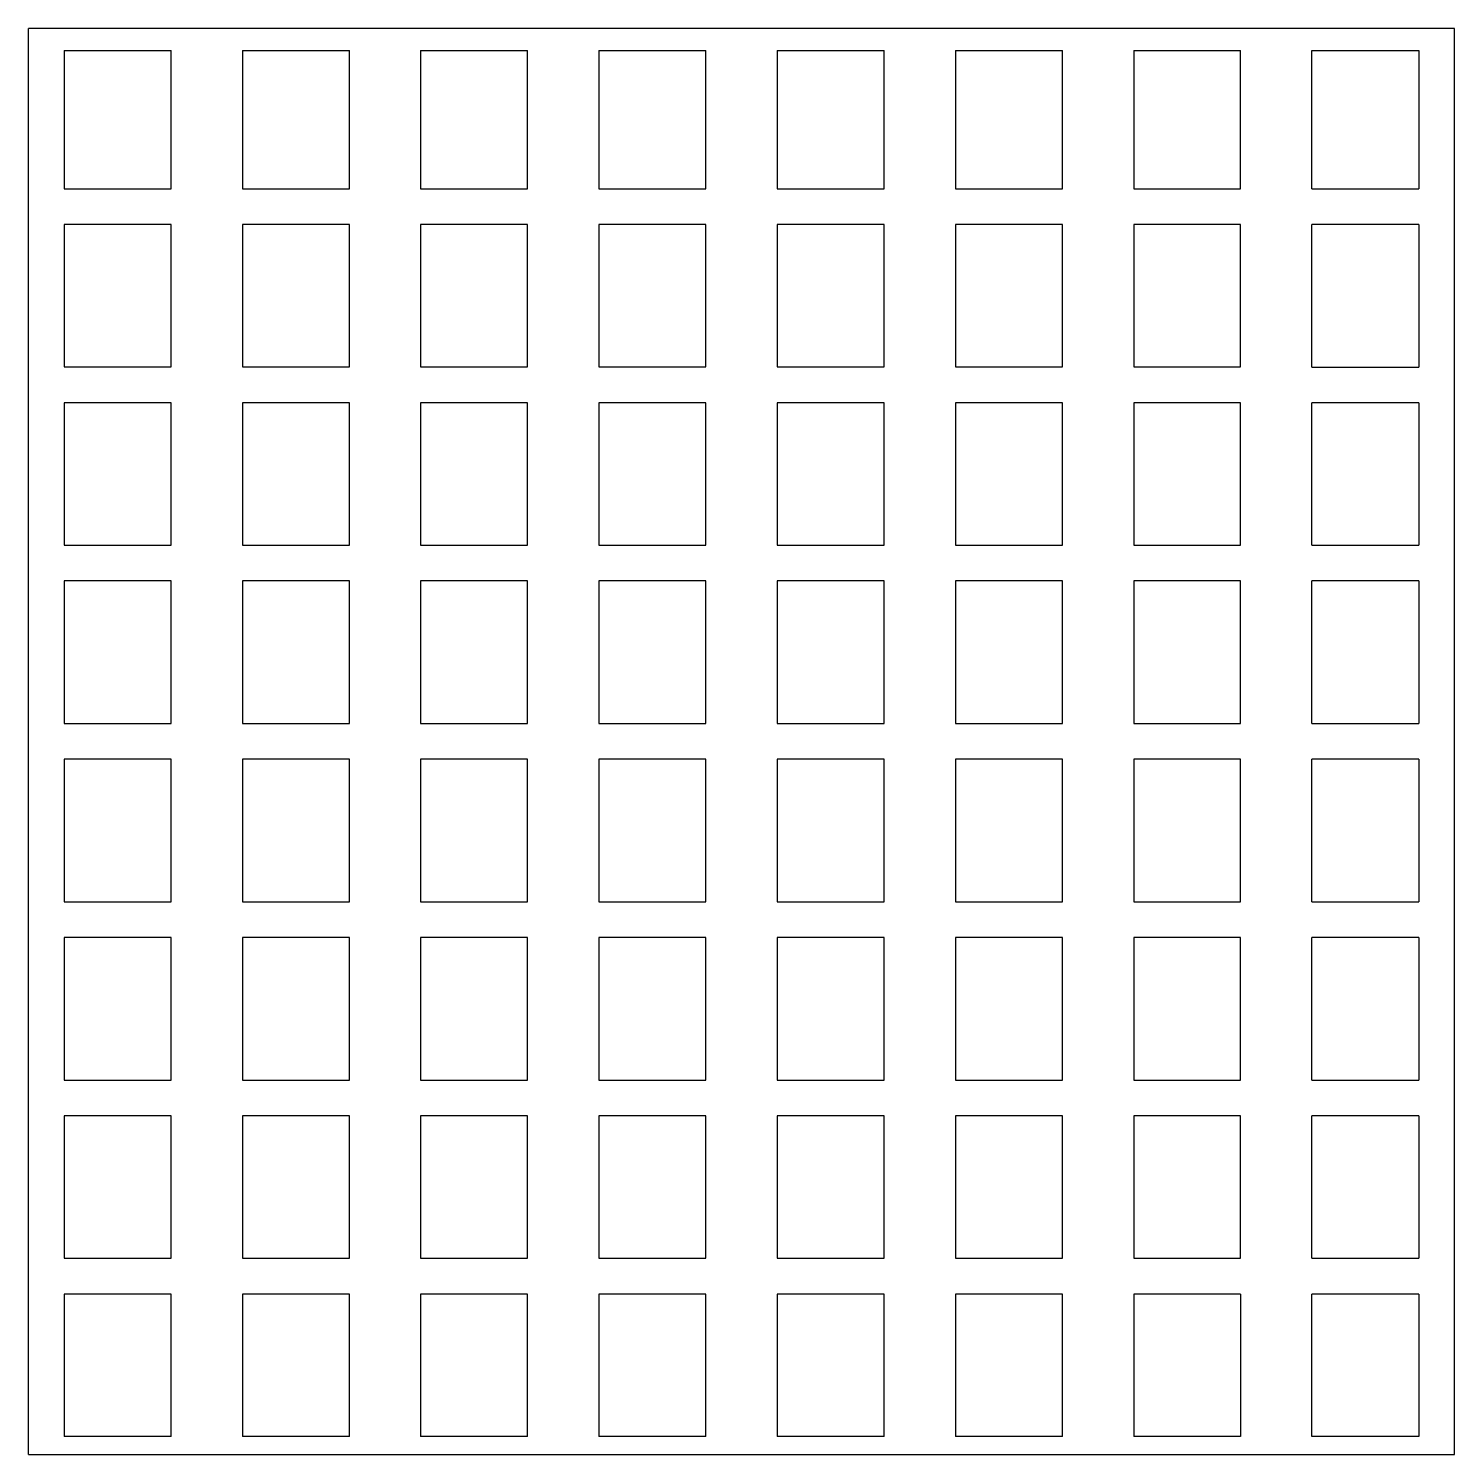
# Model space of a CAD drawing. Extents: x -4 to 4, y -4 to 4.
import ezdxf

# ---------------------------------------------------------------- set-up
doc = ezdxf.new("R2010")
doc.units = 0
doc.layers.get('0').update_dxf_attribs({"linetype": 'CONTINUOUS'})

msp = doc.modelspace()

# ---------------------------------------------------------------- linework, layer by layer
for p, q in [((4, 4), (-4, 4)), ((-4, -4), (-4, 4)), ((4, -4), (4, 4)), ((-3.7991, 3.8776), (-3.2, 3.8776)), ((-3.7991, 3.8776), (-3.7991, 3.1006)), ((-3.2, 3.1006), (-3.2, 3.8776)), ((-2.8, 3.8776), (-2.2, 3.8776)), ((-2.8, 3.8776), (-2.8, 3.1006)), ((-2.2, 3.1006), (-2.2, 3.8776)), ((-1.8, 3.8776), (-1.2, 3.8776)), ((-1.8, 3.8776), (-1.8, 3.1006)), ((-1.2, 3.1006), (-1.2, 3.8776)), ((-0.801, 3.8776), (-0.2, 3.8776)), ((-0.801, 3.8776), (-0.801, 3.1006)), ((-0.2, 3.1006), (-0.2, 3.8776)), ((0.2, 3.8776), (0.8, 3.8776)), ((0.2, 3.8776), (0.2, 3.1006)), ((0.8, 3.1006), (0.8, 3.8776)), ((1.2, 3.8776), (1.8, 3.8776)), ((1.2, 3.8776), (1.2, 3.1006)), ((1.8, 3.1006), (1.8, 3.8776)), ((2.2008, 3.8776), (2.8, 3.8776)), ((2.2008, 3.8776), (2.2008, 3.1006)), ((2.8, 3.1006), (2.8, 3.8776)), ((3.2, 3.1006), (3.2, 3.8776)), ((3.2, 3.8776), (3.8, 3.8776)), ((3.8, 3.8776), (3.8, 3.1006)), ((-3.7991, 3.1006), (-3.2, 3.1006)), ((-2.8, 3.1006), (-2.2, 3.1006)), ((-1.8, 3.1006), (-1.2, 3.1006)), ((-0.801, 3.1006), (-0.2, 3.1006)), ((0.2, 3.1006), (0.8, 3.1006)), ((1.2, 3.1006), (1.8, 3.1006)), ((2.2008, 3.1006), (2.8, 3.1006)), ((3.2, 3.1006), (3.8, 3.1006)), ((-3.7991, 2.9006), (-3.7991, 2.1016)), ((-3.2, 2.9006), (-3.7991, 2.9006)), ((-3.2, 2.1016), (-3.2, 2.9006)), ((-2.2, 2.9006), (-2.8, 2.9006)), ((-2.8, 2.9006), (-2.8, 2.1016)), ((-2.2, 2.1016), (-2.2, 2.9006)), ((-1.8, 2.9006), (-1.8, 2.1016)), ((-1.2, 2.9006), (-1.8, 2.9006)), ((-1.2, 2.1016), (-1.2, 2.9006)), ((-0.2, 2.9006), (-0.801, 2.9006)), ((-0.801, 2.9006), (-0.801, 2.1016)), ((-0.2, 2.1016), (-0.2, 2.9006)), ((0.8, 2.9006), (0.2, 2.9006)), ((0.2, 2.9006), (0.2, 2.1016)), ((0.8, 2.1016), (0.8, 2.9006)), ((1.8, 2.9006), (1.2, 2.9006)), ((1.2, 2.9006), (1.2, 2.1016)), ((1.8, 2.1016), (1.8, 2.9006)), ((2.8, 2.9006), (2.2008, 2.9006)), ((2.2008, 2.9006), (2.2008, 2.1016)), ((2.8, 2.1016), (2.8, 2.9006)), ((3.2, 2.1006), (3.2, 2.9006)), ((3.8, 2.9006), (3.2, 2.9006)), ((3.8, 2.9006), (3.8, 2.1006)), ((-3.7991, 2.1016), (-3.2, 2.1016)), ((-2.8, 2.1016), (-2.2, 2.1016)), ((-1.8, 2.1016), (-1.2, 2.1016)), ((-0.801, 2.1016), (-0.2, 2.1016)), ((0.2, 2.1016), (0.8, 2.1016)), ((1.2, 2.1016), (1.8, 2.1016)), ((2.2008, 2.1016), (2.8, 2.1016)), ((3.2, 2.1006), (3.8, 2.1006)), ((-3.7991, 1.9006), (-3.7991, 1.1006)), ((-3.2, 1.9006), (-3.7991, 1.9006)), ((-3.2, 1.1006), (-3.2, 1.9006)), ((-2.2, 1.9006), (-2.8, 1.9006)), ((-2.8, 1.9006), (-2.8, 1.1006)), ((-2.2, 1.1006), (-2.2, 1.9006)), ((-1.2, 1.9006), (-1.8, 1.9006)), ((-1.8, 1.9006), (-1.8, 1.1006)), ((-1.2, 1.1006), (-1.2, 1.9006)), ((-0.2, 1.9006), (-0.801, 1.9006)), ((-0.801, 1.9006), (-0.801, 1.1006)), ((-0.2, 1.1006), (-0.2, 1.9006)), ((0.8, 1.9006), (0.2, 1.9006)), ((0.2, 1.9006), (0.2, 1.1006)), ((0.8, 1.1006), (0.8, 1.9006)), ((1.8, 1.9006), (1.2, 1.9006)), ((1.2, 1.9006), (1.2, 1.1006)), ((1.8, 1.1006), (1.8, 1.9006)), ((2.8, 1.9006), (2.2008, 1.9006)), ((2.2008, 1.9006), (2.2008, 1.1006)), ((2.8, 1.1006), (2.8, 1.9006)), ((3.2, 1.1006), (3.2, 1.9006)), ((3.8, 1.9006), (3.2, 1.9006)), ((3.8, 1.9006), (3.8, 1.1006)), ((-3.7991, 1.1006), (-3.2, 1.1006)), ((-2.8, 1.1006), (-2.2, 1.1006)), ((-1.8, 1.1006), (-1.2, 1.1006)), ((-0.801, 1.1006), (-0.2, 1.1006)), ((0.2, 1.1006), (0.8, 1.1006)), ((1.2, 1.1006), (1.8, 1.1006)), ((2.2008, 1.1006), (2.8, 1.1006)), ((3.2, 1.1006), (3.8, 1.1006)), ((-3.7991, 0.9006), (-3.7991, 0.1003)), ((-3.2, 0.9006), (-3.7991, 0.9006)), ((-3.2, 0.1003), (-3.2, 0.9006)), ((-2.2, 0.9006), (-2.8, 0.9006)), ((-2.8, 0.9006), (-2.8, 0.1003)), ((-2.2, 0.1003), (-2.2, 0.9006)), ((-1.8, 0.9006), (-1.8, 0.1003)), ((-1.2, 0.9006), (-1.8, 0.9006)), ((-1.2, 0.1003), (-1.2, 0.9006)), ((-0.801, 0.9006), (-0.801, 0.1003)), ((-0.2, 0.9006), (-0.801, 0.9006)), ((-0.2, 0.1003), (-0.2, 0.9006)), ((0.8, 0.9006), (0.2, 0.9006)), ((0.2, 0.9006), (0.2, 0.1003)), ((0.8, 0.1003), (0.8, 0.9006)), ((1.8, 0.9006), (1.2, 0.9006)), ((1.2, 0.9006), (1.2, 0.1003)), ((1.8, 0.1003), (1.8, 0.9006)), ((2.8, 0.9006), (2.2008, 0.9006)), ((2.2008, 0.9006), (2.2008, 0.1003)), ((2.8, 0.1003), (2.8, 0.9006)), ((3.2, 0.1006), (3.2, 0.9006)), ((3.8, 0.9006), (3.2, 0.9006)), ((3.8, 0.9006), (3.8, 0.1006)), ((-3.7991, 0.1003), (-3.2, 0.1003)), ((-2.8, 0.1003), (-2.2, 0.1003)), ((-1.8, 0.1003), (-1.2, 0.1003)), ((-0.801, 0.1003), (-0.2, 0.1003)), ((0.2, 0.1003), (0.8, 0.1003)), ((1.2, 0.1003), (1.8, 0.1003)), ((2.2008, 0.1003), (2.8, 0.1003)), ((3.2, 0.1006), (3.8, 0.1006)), ((-3.7991, -0.0994), (-3.7991, -0.8992)), ((-3.2, -0.0994), (-3.7991, -0.0994)), ((-3.2, -0.8992), (-3.2, -0.0994)), ((-2.2, -0.0994), (-2.8, -0.0994)), ((-2.8, -0.0994), (-2.8, -0.8992)), ((-2.2, -0.8992), (-2.2, -0.0994)), ((-1.2, -0.0994), (-1.8, -0.0994)), ((-1.8, -0.0994), (-1.8, -0.8992)), ((-1.2, -0.8992), (-1.2, -0.0994)), ((-0.2, -0.0994), (-0.801, -0.0994)), ((-0.801, -0.0994), (-0.801, -0.8992)), ((-0.2, -0.8992), (-0.2, -0.0994)), ((0.8, -0.0994), (0.2, -0.0994)), ((0.2, -0.0994), (0.2, -0.8992)), ((0.8, -0.8992), (0.8, -0.0994)), ((1.8, -0.0994), (1.2, -0.0994)), ((1.2, -0.0994), (1.2, -0.8992)), ((1.8, -0.8992), (1.8, -0.0994)), ((2.8, -0.0994), (2.2008, -0.0994)), ((2.2008, -0.0994), (2.2008, -0.8992)), ((2.8, -0.8992), (2.8, -0.0994)), ((3.2, -0.8994), (3.2, -0.0994)), ((3.8, -0.0994), (3.2, -0.0994)), ((3.8, -0.0994), (3.8, -0.8994)), ((-3.7991, -0.8992), (-3.2, -0.8992)), ((-2.8, -0.8992), (-2.2, -0.8992)), ((-1.8, -0.8992), (-1.2, -0.8992)), ((-0.801, -0.8992), (-0.2, -0.8992)), ((0.2, -0.8992), (0.8, -0.8992)), ((1.2, -0.8992), (1.8, -0.8992)), ((2.2008, -0.8992), (2.8, -0.8992)), ((3.2, -0.8994), (3.8, -0.8994)), ((-3.7991, -1.0994), (-3.7991, -1.8994)), ((-3.2, -1.0994), (-3.7991, -1.0994)), ((-3.2, -1.8994), (-3.2, -1.0994)), ((-2.2, -1.0994), (-2.8, -1.0994)), ((-2.8, -1.0994), (-2.8, -1.8994)), ((-2.2, -1.8994), (-2.2, -1.0994)), ((-1.2, -1.0994), (-1.8, -1.0994)), ((-1.8, -1.0994), (-1.8, -1.8994)), ((-1.2, -1.8994), (-1.2, -1.0994)), ((-0.2, -1.0994), (-0.801, -1.0994)), ((-0.801, -1.0994), (-0.801, -1.8994)), ((-0.2, -1.8994), (-0.2, -1.0994)), ((0.2, -1.0994), (0.2, -1.8994)), ((0.8, -1.0994), (0.2, -1.0994)), ((0.8, -1.8994), (0.8, -1.0994)), ((1.8, -1.0994), (1.2, -1.0994)), ((1.2, -1.0994), (1.2, -1.8994)), ((1.8, -1.8994), (1.8, -1.0994)), ((2.8, -1.0994), (2.2008, -1.0994)), ((2.2008, -1.0994), (2.2008, -1.8994)), ((2.8, -1.8994), (2.8, -1.0994)), ((3.2, -1.8994), (3.2, -1.0994)), ((3.8, -1.0994), (3.2, -1.0994)), ((3.8, -1.0994), (3.8, -1.8994)), ((-3.7991, -1.8994), (-3.2, -1.8994)), ((-2.8, -1.8994), (-2.2, -1.8994)), ((-1.8, -1.8994), (-1.2, -1.8994)), ((-0.801, -1.8994), (-0.2, -1.8994)), ((0.2, -1.8994), (0.8, -1.8994)), ((1.2, -1.8994), (1.8, -1.8994)), ((2.2008, -1.8994), (2.8, -1.8994)), ((3.2, -1.8994), (3.8, -1.8994)), ((-3.2, -2.0994), (-3.7991, -2.0994)), ((-3.7991, -2.0994), (-3.7991, -2.8994)), ((-3.2, -2.8994), (-3.2, -2.0994)), ((-2.2, -2.0994), (-2.8, -2.0994)), ((-2.8, -2.0994), (-2.8, -2.8994)), ((-2.2, -2.8994), (-2.2, -2.0994)), ((-1.2, -2.0994), (-1.8, -2.0994)), ((-1.8, -2.0994), (-1.8, -2.8994)), ((-1.2, -2.8994), (-1.2, -2.0994)), ((-0.2, -2.0994), (-0.801, -2.0994)), ((-0.801, -2.0994), (-0.801, -2.8994)), ((-0.2, -2.8994), (-0.2, -2.0994)), ((0.8, -2.0994), (0.2, -2.0994)), ((0.2, -2.0994), (0.2, -2.8994)), ((0.8, -2.8994), (0.8, -2.0994)), ((1.8, -2.0994), (1.2, -2.0994)), ((1.2, -2.0994), (1.2, -2.8994)), ((1.8, -2.8994), (1.8, -2.0994)), ((2.8, -2.0994), (2.2008, -2.0994)), ((2.2008, -2.0994), (2.2008, -2.8994)), ((2.8, -2.8994), (2.8, -2.0994)), ((3.2, -2.8994), (3.2, -2.0994)), ((3.8, -2.0994), (3.2, -2.0994)), ((3.8, -2.0994), (3.8, -2.8994)), ((-3.7991, -2.8994), (-3.2, -2.8994)), ((-2.8, -2.8994), (-2.2, -2.8994)), ((-1.8, -2.8994), (-1.2, -2.8994)), ((-0.801, -2.8994), (-0.2, -2.8994)), ((0.2, -2.8994), (0.8, -2.8994)), ((1.2, -2.8994), (1.8, -2.8994)), ((2.2008, -2.8994), (2.8, -2.8994)), ((3.2, -2.8994), (3.8, -2.8994)), ((-3.2, -3.1), (-3.7991, -3.1)), ((-3.7991, -3.1), (-3.7991, -3.9)), ((-3.2, -3.9), (-3.2, -3.1)), ((-2.2, -3.1), (-2.8, -3.1)), ((-2.8, -3.1), (-2.8, -3.9)), ((-2.2, -3.9), (-2.2, -3.1)), ((-1.2, -3.1), (-1.8, -3.1)), ((-1.8, -3.1), (-1.8, -3.9)), ((-1.2, -3.9), (-1.2, -3.1)), ((-0.2, -3.1), (-0.801, -3.1)), ((-0.801, -3.1), (-0.801, -3.9)), ((-0.2, -3.9), (-0.2, -3.1)), ((0.8, -3.1), (0.2, -3.1)), ((0.2, -3.1), (0.2, -3.9)), ((0.8, -3.9), (0.8, -3.1)), ((1.8, -3.1), (1.2, -3.1)), ((1.2, -3.1), (1.2, -3.9)), ((1.8, -3.9), (1.8, -3.1)), ((2.8, -3.1), (2.2008, -3.1)), ((2.2008, -3.1), (2.2008, -3.9)), ((2.8, -3.1), (2.8, -3.9)), ((3.2, -3.9), (3.2, -3.1)), ((3.8, -3.1), (3.2, -3.1)), ((3.8, -3.1), (3.8, -3.9)), ((-3.2, -3.9), (-3.7991, -3.9)), ((-2.2, -3.9), (-2.8, -3.9)), ((-1.2, -3.9), (-1.8, -3.9)), ((-0.2, -3.9), (-0.801, -3.9)), ((0.8, -3.9), (0.2, -3.9)), ((1.8, -3.9), (1.2, -3.9)), ((2.8, -3.9), (2.2008, -3.9)), ((3.8, -3.9), (3.2, -3.9)), ((-4, -4), (4, -4))]:
    msp.add_line(p, q)

doc.saveas('drawing.dxf')
